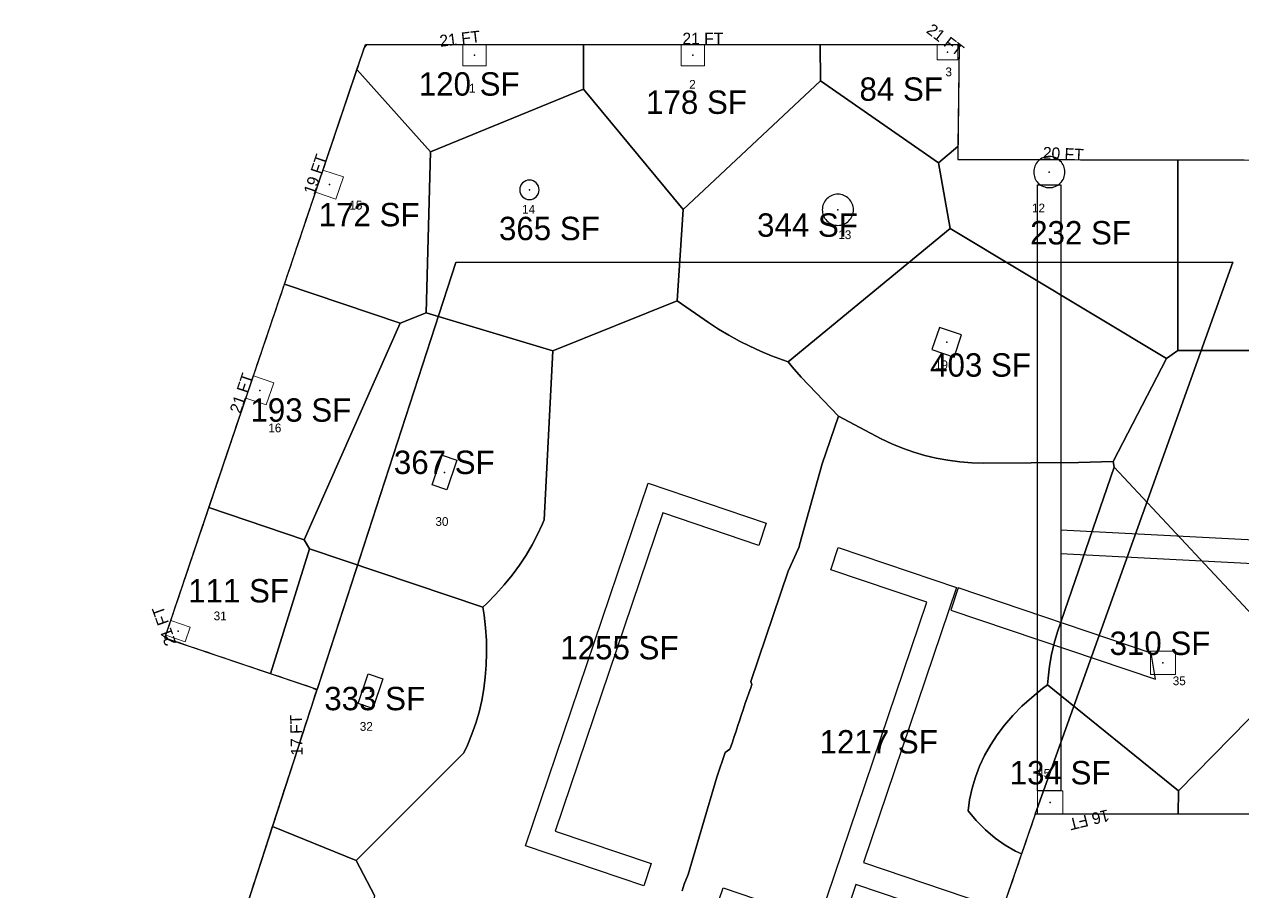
# Model space of a CAD drawing. Header units: metres. Extents: x 29 to 12657, y -13 to 49076.
# Drawn here: x 10678 to 11928, y 21848 to 22737 of the extents above; entities that cross this region are included whole.
import ezdxf
from ezdxf.enums import TextEntityAlignment as Align

# ---------------------------------------------------------------- set-up
doc = ezdxf.new("R2010")
doc.units = ezdxf.units.M
for name, color, linetype in [('BEAM', 2, 'Continuous'), ('FLOOR_7_AREA_LABELS', 3, 'Continuous'), ('FLOOR_7_BOUNDARY', 5, 'Continuous'), ('FLOOR_7_COLUMNS', 7, 'Continuous'), ('FLOOR_7_FASCADE_COLUMNS', 30, 'Continuous'), ('FLOOR_7_FASCADE_WALLS', 4, 'Continuous'), ('FLOOR_7_LARGE_TRIBUTARY', 6, 'Continuous'), ('FLOOR_7_TRIBUTARY_COL_0', 2, 'Continuous'), ('FLOOR_7_TRIBUTARY_COL_1', 2, 'Continuous'), ('FLOOR_7_TRIBUTARY_COL_10', 2, 'Continuous'), ('FLOOR_7_TRIBUTARY_COL_11', 2, 'Continuous'), ('FLOOR_7_TRIBUTARY_COL_18', 2, 'Continuous'), ('FLOOR_7_TRIBUTARY_COL_2', 2, 'Continuous'), ('FLOOR_7_TRIBUTARY_COL_21', 2, 'Continuous'), ('FLOOR_7_TRIBUTARY_COL_24', 2, 'Continuous'), ('FLOOR_7_TRIBUTARY_COL_25', 2, 'Continuous'), ('FLOOR_7_TRIBUTARY_COL_27', 2, 'Continuous'), ('FLOOR_7_TRIBUTARY_COL_28', 2, 'Continuous'), ('FLOOR_7_TRIBUTARY_COL_29', 2, 'Continuous'), ('FLOOR_7_TRIBUTARY_COL_3', 2, 'Continuous'), ('FLOOR_7_TRIBUTARY_COL_30', 2, 'Continuous'), ('FLOOR_7_TRIBUTARY_COL_31', 2, 'Continuous'), ('FLOOR_7_TRIBUTARY_COL_32', 2, 'Continuous'), ('FLOOR_7_TRIBUTARY_COL_8', 2, 'Continuous'), ('FLOOR_7_TRIBUTARY_COL_9', 2, 'Continuous'), ('FLOOR_7_WALL_TRIBUTARY_37', 1, 'Continuous'), ('FLOOR_7_WALL_TRIBUTARY_38', 1, 'Continuous'), ('SLAB-BALCONY', 3, 'Continuous'), ('SLAB-RESIDENTIAL', 6, 'Continuous'), ('WALL', 4, 'Continuous')]:
    doc.layers.add(name, color=color, linetype=linetype)
doc.layers.add('COL-IDEN', color=171, linetype='Continuous', lineweight=30)
doc.layers.add('COLS', color=52, linetype='Continuous', lineweight=20)

msp = doc.modelspace()

# ---------------------------------------------------------------- linework, layer by layer
at = {"layer": 'BEAM'}
for points in [[(11718.2, 22572.2), (11742.2, 22572.2), (11742.2, 21950.2), (11718.2, 21950.2)], [(11742.2, 22217.7), (11742.2, 22193.6), (12038.3, 22178.4), (12039.6, 22202.3), (11742.2, 22217.7)]]:
    msp.add_lwpolyline(points, close=True, dxfattribs=at)
msp.add_lwpolyline([(11629.1, 22135.7), (11839.1, 22064.7), (11834.7, 22091.6), (11636.8, 22158.5), (11629.1, 22135.7)], dxfattribs=at)
at = {"layer": 'COLS'}
for points in [[(11128.2, 22694.2), (11128.2, 22716.2), (11152.2, 22716.2), (11152.2, 22694.2)], [(11352.2, 22694.2), (11376.2, 22694.2), (11376.2, 22716.2), (11352.2, 22716.2)], [(11615.2, 22700.2), (11615.2, 22716.2), (11636.2, 22716.2), (11636.2, 22700.2)], [(10997.9, 22557.5), (11005.6, 22580.2), (10984.7, 22587.3), (10977.1, 22564.5)], [(10926.5, 22346.2), (10934.1, 22368.9), (10913.3, 22375.9), (10905.6, 22353.2)], [(10843.2, 22103.1), (10823.3, 22109.8), (10828.5, 22125), (10848.4, 22118.3)], [(11833.9, 22069.5), (11859.9, 22069.5), (11859.9, 22093.5), (11833.9, 22093.5)], [(11834.8, 22070.2), (11834.7, 22070.2), (11834.7, 22070.3)], [(11718.2, 21926.2), (11744.2, 21926.2), (11744.2, 21950.2), (11718.2, 21950.2)]]:
    msp.add_lwpolyline(points, close=True, dxfattribs=at)
at = {"layer": 'COLS', "lineweight": 30}
for points in [[(11746.2, 22585.2, 0.414214), (11730.2, 22601.2, 0.414214), (11714.2, 22585.2, 0.414214), (11730.2, 22569.2, 0.414214)], [(11206.6, 22567, 0.414214), (11196.6, 22577, 0.414214), (11186.6, 22567, 0.414214), (11196.6, 22557, 0.414214)], [(11529.2, 22546.5, 0.414214), (11513.2, 22562.5, 0.414214), (11497.2, 22546.5, 0.414214), (11513.2, 22530.5, 0.414214)]]:
    msp.add_lwpolyline(points, format="xyb", close=True, dxfattribs=at)
for points in [[(11632.5, 22395.3), (11640.2, 22418), (11617.5, 22425.7), (11609.8, 22403)], [(11111.9, 22259.1), (11096.7, 22264.2), (11106.9, 22294.6), (11122.1, 22289.4)], [(11036, 22034.8), (11020.8, 22039.9), (11031.1, 22070.2), (11046.3, 22065.1)]]:
    msp.add_lwpolyline(points, close=True, dxfattribs=at)
at = {"layer": 'FLOOR_7_BOUNDARY'}
msp.add_lwpolyline([(10678.2, 21128.9), (10978.6, 22054.2), (10822.4, 22107), (11028.3, 22716.2), (11637.7, 22716.2), (11636.2, 22598.2), (12634.3, 22596.3), (12634.3, 22052.2), (12520.2, 22052.2), (12519, 21926.2), (11715.8, 21926.2), (11440.2, 21125.1), (10678.2, 21128.9)], close=True, dxfattribs=at)
at = {"layer": 'FLOOR_7_COLUMNS'}
for p in [(11140.2, 22705.2), (11364.2, 22705.2), (11625.7, 22708.2), (11730.2, 22585.2), (10991.3, 22572.4), (11196.6, 22567), (11513.2, 22546.5), (11625, 22410.5), (10919.9, 22361), (11109.4, 22276.8), (10835.9, 22114), (11846.9, 22081.5), (11033.6, 22052.5), (11731.2, 21938.2)]:
    msp.add_point(p, dxfattribs=at)
at = {"layer": 'FLOOR_7_FASCADE_COLUMNS'}
for points in [[(11019.1, 22688.9), (11021, 22694.6), (11023, 22700.3), (11024.9, 22706), (11026.8, 22711.7), (11029.6, 22716.2), (11035.6, 22716.2), (11041.6, 22716.2), (11047.6, 22716.2), (11053.6, 22716.2), (11059.6, 22716.2), (11065.6, 22716.2), (11071.6, 22716.2), (11077.6, 22716.2), (11083.6, 22716.2), (11089.6, 22716.2), (11095.6, 22716.2), (11101.6, 22716.2), (11107.6, 22716.2), (11113.6, 22716.2), (11119.6, 22716.2), (11125.6, 22716.2), (11131.6, 22716.2), (11137.6, 22716.2), (11143.6, 22716.2), (11149.6, 22716.2), (11155.6, 22716.2), (11161.6, 22716.2), (11167.6, 22716.2), (11173.6, 22716.2), (11179.6, 22716.2), (11185.6, 22716.2), (11191.6, 22716.2), (11197.6, 22716.2), (11203.6, 22716.2), (11209.6, 22716.2), (11215.6, 22716.2), (11221.6, 22716.2), (11227.6, 22716.2), (11233.6, 22716.2), (11239.6, 22716.2), (11245.6, 22716.2), (11251.6, 22716.2)], [(11251.6, 22716.2), (11257.6, 22716.2), (11263.6, 22716.2), (11269.6, 22716.2), (11275.6, 22716.2), (11281.6, 22716.2), (11287.6, 22716.2), (11293.6, 22716.2), (11299.6, 22716.2), (11305.6, 22716.2), (11311.6, 22716.2), (11317.6, 22716.2), (11323.6, 22716.2), (11329.6, 22716.2), (11335.6, 22716.2), (11341.6, 22716.2), (11347.6, 22716.2), (11353.6, 22716.2), (11359.6, 22716.2), (11365.6, 22716.2), (11371.6, 22716.2), (11377.6, 22716.2), (11383.6, 22716.2), (11389.6, 22716.2), (11395.6, 22716.2), (11401.6, 22716.2), (11407.6, 22716.2), (11413.6, 22716.2), (11419.6, 22716.2), (11425.6, 22716.2), (11431.6, 22716.2), (11437.6, 22716.2), (11443.6, 22716.2), (11449.6, 22716.2), (11455.6, 22716.2), (11461.6, 22716.2), (11467.6, 22716.2), (11473.6, 22716.2), (11479.6, 22716.2), (11485.6, 22716.2), (11491.6, 22716.2), (11497.6, 22716.2)], [(11497.6, 22716.2), (11503.6, 22716.2), (11509.6, 22716.2), (11515.6, 22716.2), (11521.6, 22716.2), (11527.6, 22716.2), (11533.6, 22716.2), (11539.6, 22716.2), (11545.6, 22716.2), (11551.6, 22716.2), (11557.6, 22716.2), (11563.6, 22716.2), (11569.6, 22716.2), (11575.6, 22716.2), (11581.6, 22716.2), (11587.6, 22716.2), (11593.6, 22716.2), (11599.6, 22716.2), (11605.6, 22716.2), (11611.6, 22716.2), (11617.6, 22716.2), (11623.6, 22716.2), (11629.6, 22716.2), (11635.6, 22716.2), (11637.7, 22712.3), (11637.6, 22706.3), (11637.5, 22700.3), (11637.4, 22694.3), (11637.4, 22688.3), (11637.3, 22682.3), (11637.2, 22676.3), (11637.1, 22670.3), (11637.1, 22664.3), (11637, 22658.3), (11636.9, 22652.3), (11636.8, 22646.3), (11636.8, 22640.3), (11636.7, 22634.3), (11636.6, 22628.3), (11636.5, 22622.3), (11636.4, 22616.3), (11636.4, 22610.3)], [(10946.1, 22472.9), (10948, 22478.6), (10949.9, 22484.3), (10951.9, 22490), (10953.8, 22495.7), (10955.7, 22501.4), (10957.6, 22507), (10959.6, 22512.7), (10961.5, 22518.4), (10963.4, 22524.1), (10965.3, 22529.8), (10967.2, 22535.5), (10969.2, 22541.2), (10971.1, 22546.8), (10973, 22552.5), (10974.9, 22558.2), (10976.8, 22563.9), (10978.8, 22569.6), (10980.7, 22575.3), (10982.6, 22580.9), (10984.5, 22586.6), (10986.5, 22592.3), (10988.4, 22598), (10990.3, 22603.7), (10992.2, 22609.4), (10994.1, 22615), (10996.1, 22620.7), (10998, 22626.4), (10999.9, 22632.1), (11001.8, 22637.8), (11003.8, 22643.5), (11005.7, 22649.1), (11007.6, 22654.8), (11009.5, 22660.5), (11011.4, 22666.2), (11013.4, 22671.9), (11015.3, 22677.6), (11017.2, 22683.3), (11019.1, 22688.9)], [(11636.4, 22610.3), (11636.3, 22604.3), (11636.2, 22598.3), (11642.1, 22598.2), (11648.1, 22598.2), (11654.1, 22598.1), (11660.1, 22598.1), (11666.1, 22598.1), (11672.1, 22598.1), (11678.1, 22598.1), (11684.1, 22598.1), (11690.1, 22598.1), (11696.1, 22598.1), (11702.1, 22598.1), (11708.1, 22598), (11714.1, 22598), (11720.1, 22598), (11726.1, 22598), (11732.1, 22598), (11738.1, 22598), (11744.1, 22598), (11750.1, 22598), (11756.1, 22598), (11762.1, 22597.9), (11768.1, 22597.9), (11774.1, 22597.9), (11780.1, 22597.9), (11786.1, 22597.9), (11792.1, 22597.9), (11798.1, 22597.9), (11804.1, 22597.9), (11810.1, 22597.9), (11816.1, 22597.8), (11822.1, 22597.8), (11828.1, 22597.8), (11834.1, 22597.8), (11840.1, 22597.8), (11846.1, 22597.8), (11852.1, 22597.8), (11858.1, 22597.8), (11864.1, 22597.8)], [(11864.1, 22597.8), (11870.1, 22597.7), (11876.1, 22597.7), (11882.1, 22597.7), (11888.1, 22597.7), (11894.1, 22597.7), (11900.1, 22597.7), (11906.1, 22597.7), (11912.1, 22597.7), (11918.1, 22597.7), (11924.1, 22597.6), (11930.1, 22597.6)], [(10867.3, 22239.9), (10869.2, 22245.6), (10871.2, 22251.3), (10873.1, 22257), (10875, 22262.6), (10876.9, 22268.3), (10878.9, 22274), (10880.8, 22279.7), (10882.7, 22285.4), (10884.6, 22291.1), (10886.5, 22296.7), (10888.5, 22302.4), (10890.4, 22308.1), (10892.3, 22313.8), (10894.2, 22319.5), (10896.1, 22325.2), (10898.1, 22330.8), (10900, 22336.5), (10901.9, 22342.2), (10903.8, 22347.9), (10905.8, 22353.6), (10907.7, 22359.3), (10909.6, 22364.9), (10911.5, 22370.6), (10913.4, 22376.3), (10915.4, 22382), (10917.3, 22387.7), (10919.2, 22393.4), (10921.1, 22399.1), (10923, 22404.7), (10925, 22410.4), (10926.9, 22416.1), (10928.8, 22421.8), (10930.7, 22427.5), (10932.7, 22433.2), (10934.6, 22438.8), (10936.5, 22444.5), (10938.4, 22450.2), (10940.3, 22455.9), (10942.3, 22461.6), (10944.2, 22467.3), (10946.1, 22472.9)], [(10928.2, 22071.2), (10922.5, 22073.1), (10916.8, 22075.1), (10911.1, 22077), (10905.5, 22078.9), (10899.8, 22080.8), (10894.1, 22082.7), (10888.4, 22084.7), (10882.7, 22086.6), (10877, 22088.5), (10871.4, 22090.4), (10865.7, 22092.4), (10860, 22094.3), (10854.3, 22096.2), (10848.6, 22098.1), (10842.9, 22100), (10837.3, 22102), (10831.6, 22103.9), (10825.9, 22105.8), (10823.1, 22109.2), (10825, 22114.9), (10827, 22120.5), (10828.9, 22126.2), (10830.8, 22131.9), (10832.7, 22137.6), (10834.7, 22143.3), (10836.6, 22149), (10838.5, 22154.6), (10840.4, 22160.3), (10842.3, 22166), (10844.3, 22171.7), (10846.2, 22177.4), (10848.1, 22183.1), (10850, 22188.7), (10851.9, 22194.4), (10853.9, 22200.1), (10855.8, 22205.8), (10857.7, 22211.5), (10859.6, 22217.2), (10861.6, 22222.8), (10863.5, 22228.5), (10865.4, 22234.2), (10867.3, 22239.9)], [(10932, 21910.8), (10933.9, 21916.5), (10935.7, 21922.2), (10937.6, 21927.9), (10939.4, 21933.6), (10941.3, 21939.3), (10943.2, 21945), (10945, 21950.7), (10946.9, 21956.4), (10948.7, 21962.1), (10950.6, 21967.8), (10952.4, 21973.5), (10954.3, 21979.2), (10956.1, 21984.9), (10958, 21990.6), (10959.8, 21996.4), (10961.7, 22002.1), (10963.5, 22007.8), (10965.4, 22013.5), (10967.2, 22019.2), (10969.1, 22024.9), (10970.9, 22030.6), (10972.8, 22036.3), (10974.7, 22042), (10976.5, 22047.7), (10978.4, 22053.4), (10973.7, 22055.8), (10968, 22057.8), (10962.3, 22059.7), (10956.6, 22061.6), (10950.9, 22063.5), (10945.2, 22065.4), (10939.6, 22067.4), (10933.9, 22069.3), (10928.2, 22071.2)], [(11865.6, 21926.2), (11859.6, 21926.2), (11853.6, 21926.2), (11847.6, 21926.2), (11841.6, 21926.2), (11835.6, 21926.2), (11829.6, 21926.2), (11823.6, 21926.2), (11817.6, 21926.2), (11811.6, 21926.2), (11805.6, 21926.2), (11799.6, 21926.2), (11793.6, 21926.2), (11787.6, 21926.2), (11781.6, 21926.2), (11775.6, 21926.2), (11769.6, 21926.2), (11763.6, 21926.2), (11757.6, 21926.2), (11751.6, 21926.2), (11745.6, 21926.2), (11739.6, 21926.2), (11733.6, 21926.2), (11727.6, 21926.2), (11721.6, 21926.2), (11715.7, 21926), (11713.8, 21920.4), (11711.8, 21914.7), (11709.9, 21909), (11707.9, 21903.3), (11706, 21897.7), (11704, 21892), (11702.1, 21886.3)], [(11931.6, 21926.2), (11925.6, 21926.2), (11919.6, 21926.2), (11913.6, 21926.2), (11907.6, 21926.2), (11901.6, 21926.2), (11895.6, 21926.2), (11889.6, 21926.2), (11883.6, 21926.2), (11877.6, 21926.2), (11871.6, 21926.2), (11865.6, 21926.2)], [(10909.8, 21842.3), (10911.7, 21848), (10913.5, 21853.7), (10915.4, 21859.4), (10917.2, 21865.1), (10919.1, 21870.8), (10920.9, 21876.5), (10922.8, 21882.2), (10924.6, 21887.9), (10926.5, 21893.6), (10928.3, 21899.3), (10930.2, 21905), (10932, 21910.8)]]:
    msp.add_lwpolyline(points, dxfattribs=at)
at = {"layer": 'FLOOR_7_FASCADE_WALLS'}
msp.add_lwpolyline([(11702.1, 21886.3), (11700.1, 21880.6), (11698.2, 21875), (11696.2, 21869.3), (11694.3, 21863.6), (11692.3, 21857.9), (11690.4, 21852.3), (11688.4, 21846.6)], dxfattribs=at)
at = {"layer": 'FLOOR_7_LARGE_TRIBUTARY'}
for points in [[(11252.2, 22670.3), (11094.9, 22606.1), (11019.6, 22690.5), (11028.3, 22716.2), (11252.2, 22716.2), (11252.2, 22670.3)], [(11495.3, 22678.9), (11354.3, 22546.6), (11252.2, 22670.3), (11252.2, 22716.2), (11494.9, 22716.2), (11495.3, 22678.9)], [(11616.6, 22594.5), (11495.3, 22678.9), (11494.9, 22716.2), (11637.7, 22716.2), (11636.4, 22611.4), (11616.6, 22594.5)], [(11094.9, 22606.1), (11090.6, 22440.7), (11064, 22430.1), (10945.2, 22470.2), (11019.6, 22690.5), (11094.9, 22606.1)], [(11380.4, 22430.7), (11348.2, 22453.1), (11354.3, 22546.6), (11495.3, 22678.9), (11616.6, 22594.5), (11628.6, 22527.4), (11462.1, 22390.5), (11456.2, 22392.5), (11445, 22396.7), (11433.8, 22401.3), (11422.9, 22406.4), (11412.1, 22411.8), (11401.4, 22417.7), (11390.8, 22424), (11380.4, 22430.7)], [(11094.9, 22606.1), (11252.2, 22670.3), (11354.3, 22546.6), (11348.2, 22453.1), (11220.7, 22401.6), (11090.6, 22440.7), (11094.9, 22606.1)], [(11616.6, 22594.5), (11636.4, 22611.4), (11636.2, 22598.2), (11862.2, 22597.8), (11862.2, 22402.2), (11850.4, 22393.8), (11628.6, 22527.4), (11616.6, 22594.5)], [(12127.2, 22402.9), (12125.6, 22401.9), (11862.2, 22402.2), (11862.2, 22597.8), (12127.2, 22597.3), (12127.2, 22402.9)], [(11462.1, 22390.5), (11628.6, 22527.4), (11850.4, 22393.8), (11795.7, 22288.3), (11760.3, 22287.1), (11663.1, 22286.3), (11650.6, 22286.8), (11638.3, 22287.8), (11626.1, 22289.4), (11614.2, 22291.6), (11602.5, 22294.4), (11591, 22297.8), (11579.6, 22301.7), (11568.5, 22306.3), (11557.6, 22311.4), (11513.7, 22334.6), (11475.6, 22374.8), (11466.4, 22385.2), (11462.1, 22390.5)], [(11064, 22430.1), (10965.3, 22207.8), (10867.7, 22241), (10945.2, 22470.2), (11064, 22430.1)], [(10965.3, 22207.8), (11064, 22430.1), (11090.6, 22440.7), (11220.7, 22401.6), (11211.6, 22228.4), (11210, 22224.3), (11205, 22213.4), (11199.4, 22202.6), (11193.1, 22192.1), (11186.3, 22181.7), (11178.8, 22171.6), (11170.8, 22161.6), (11162.1, 22151.9), (11152.9, 22142.3), (11148.8, 22138.5), (10970.7, 22198.7), (10965.3, 22207.8)], [(11795.7, 22288.3), (11850.4, 22393.8), (11862.2, 22402.2), (12125.6, 22401.9), (12113.3, 22078), (11988.1, 22077.8), (11796.7, 22282.2), (11795.7, 22288.3)], [(11862.8, 21950.3), (11728.4, 22058.8), (11728.9, 22065.8), (11730.4, 22078), (11732.5, 22090), (11735.2, 22101.7), (11738.5, 22113.3), (11796.7, 22282.2), (11988.1, 22077.8), (11862.8, 21950.3)], [(10965.3, 22207.8), (10970.7, 22198.7), (10930.7, 22070.4), (10822.4, 22107), (10867.7, 22241), (10965.3, 22207.8)], [(10970.7, 22198.7), (11148.8, 22138.5), (11150.1, 22130.6), (11151.5, 22117.5), (11152.4, 22104.5), (11152.6, 22091.7), (11152.3, 22079.2), (11151.3, 22066.8), (11149.8, 22054.7), (11147.6, 22042.8), (11144.9, 22031), (11141.5, 22019.5), (11137.5, 22008.2), (11132.9, 21997.1), (11129.2, 21989.3), (11018.7, 21878.6), (10932.9, 21913.5), (10978.6, 22054.2), (10930.7, 22070.4), (10970.7, 22198.7)], [(11988.1, 22077.8), (12113.3, 22078), (12126.2, 22066.2), (12126.2, 21926.2), (11862.6, 21926.2), (11862.8, 21950.3), (11988.1, 22077.8)], [(11648.4, 21941), (11651, 21952.8), (11654.4, 21964.3), (11658.7, 21975.6), (11663.8, 21986.5), (11669.8, 21997.1), (11676.6, 22007.5), (11684.2, 22017.6), (11692.7, 22027.4), (11702, 22036.9), (11712.2, 22046.1), (11723.2, 22055.1), (11728.4, 22058.8), (11862.8, 21950.3), (11862.6, 21926.2), (11715.8, 21926.2), (11701.8, 21885.5), (11695.4, 21888.3), (11684.8, 21894.5), (11674.6, 21901.7), (11664.8, 21910.1), (11655.3, 21919.6), (11646.8, 21929.8), (11648.4, 21941)], [(11018.7, 21878.6), (11037.6, 21842.7), (11021.3, 21741.6), (11019.7, 21732.7), (11016.8, 21721), (11013.3, 21709.5), (11009.3, 21698.2), (11008.1, 21695.6), (11004.9, 21694.1), (10990.4, 21688.7), (10976.3, 21684.4), (10962.5, 21681.1), (10949.1, 21679), (10936.1, 21677.9), (10923.4, 21677.9), (10911.1, 21679.1), (10899.2, 21681.3), (10887.7, 21684.6), (10861.9, 21694.7), (10932.9, 21913.5), (11018.7, 21878.6)]]:
    msp.add_lwpolyline(points, close=True, dxfattribs=at)
for points in [[(11037.6, 21842.7), (11018.7, 21878.6), (11129.2, 21989.3), (11132.9, 21997.1), (11137.5, 22008.2), (11141.5, 22019.5), (11144.9, 22031), (11147.6, 22042.8), (11149.8, 22054.7), (11151.3, 22066.8), (11152.3, 22079.2), (11152.6, 22091.7), (11152.4, 22104.5), (11151.5, 22117.5), (11150.1, 22130.6), (11148.8, 22138.5), (11152.9, 22142.3), (11162.1, 22151.9), (11170.8, 22161.6), (11178.8, 22171.6), (11186.3, 22181.7), (11193.1, 22192.1), (11199.4, 22202.6), (11205, 22213.4), (11210, 22224.3), (11211.6, 22228.4), (11220.7, 22401.6), (11348.2, 22453.1), (11380.4, 22430.7), (11390.8, 22424), (11401.4, 22417.7), (11412.1, 22411.8), (11422.9, 22406.4), (11433.8, 22401.3), (11445, 22396.7), (11456.2, 22392.5), (11462.1, 22390.5), (11466.4, 22385.2), (11475.6, 22374.8), (11513.7, 22334.6), (11497.1, 22285.6), (11473.8, 22202.7), (11473.5, 22200.7), (11462, 22175.6), (11423.8, 22062.4), (11424.8, 22059.3), (11423.8, 22056), (11422.1, 22051.3), (11419.9, 22044.6), (11418.2, 22040), (11416.1, 22033.3), (11414.4, 22028.6), (11412.3, 22021.9), (11410.6, 22017.2), (11408.4, 22010.5), (11406.7, 22005.9), (11404.6, 21999.2), (11402.9, 21994.5), (11402.4, 21992.9), (11397.5, 21989.5), (11389, 21964.3), (11359.7, 21864.2), (11355.3, 21854.3), (11353.5, 21847.5)], [(11353.5, 21847.5), (11355.3, 21854.3), (11359.7, 21864.2), (11389, 21964.3), (11397.5, 21989.5), (11402.4, 21992.9), (11402.9, 21994.5), (11404.6, 21999.2), (11406.7, 22005.9), (11408.4, 22010.5), (11410.6, 22017.2), (11412.3, 22021.9), (11414.4, 22028.6), (11416.1, 22033.3), (11418.2, 22040), (11419.9, 22044.6), (11422.1, 22051.3), (11423.8, 22056), (11424.8, 22059.3), (11423.8, 22062.4), (11462, 22175.6), (11473.5, 22200.7), (11473.8, 22202.7), (11497.1, 22285.6), (11513.7, 22334.6), (11557.6, 22311.4), (11568.5, 22306.3), (11579.6, 22301.7), (11591, 22297.8), (11602.5, 22294.4), (11614.2, 22291.6), (11626.1, 22289.4), (11638.3, 22287.8), (11650.6, 22286.8), (11663.1, 22286.3), (11760.3, 22287.1), (11795.7, 22288.3), (11796.7, 22282.2), (11738.5, 22113.3), (11735.2, 22101.7), (11732.5, 22090), (11730.4, 22078), (11728.9, 22065.8), (11728.4, 22058.8), (11723.2, 22055.1), (11712.2, 22046.1), (11702, 22036.9), (11692.7, 22027.4), (11684.2, 22017.6), (11676.6, 22007.5), (11669.8, 21997.1), (11663.8, 21986.5), (11658.7, 21975.6), (11654.4, 21964.3), (11651, 21952.8), (11648.4, 21941), (11646.8, 21929.8), (11655.3, 21919.6), (11664.8, 21910.1), (11674.6, 21901.7), (11684.8, 21894.5), (11695.4, 21888.3), (11701.8, 21885.5), (11680.6, 21823.9)]]:
    msp.add_lwpolyline(points, dxfattribs=at)
at = {"layer": 'FLOOR_7_TRIBUTARY_COL_0'}
msp.add_lwpolyline([(10965.3, 22207.8), (10970.7, 22198.7), (10930.7, 22070.4), (10822.4, 22107), (10867.7, 22241), (10965.3, 22207.8)], close=True, dxfattribs=at)
at = {"layer": 'FLOOR_7_TRIBUTARY_COL_1'}
msp.add_lwpolyline([(11064, 22430.1), (10965.3, 22207.8), (10867.7, 22241), (10945.2, 22470.2), (11064, 22430.1)], close=True, dxfattribs=at)
at = {"layer": 'FLOOR_7_TRIBUTARY_COL_10'}
msp.add_lwpolyline([(11795.7, 22288.3), (11850.4, 22393.8), (11862.2, 22402.2), (12125.6, 22401.9), (12113.3, 22078), (11988.1, 22077.8), (11796.7, 22282.2), (11795.7, 22288.3)], close=True, dxfattribs=at)
at = {"layer": 'FLOOR_7_TRIBUTARY_COL_11'}
msp.add_lwpolyline([(11988.1, 22077.8), (12113.3, 22078), (12126.2, 22066.2), (12126.2, 21926.2), (11862.6, 21926.2), (11862.8, 21950.3), (11988.1, 22077.8)], close=True, dxfattribs=at)
at = {"layer": 'FLOOR_7_TRIBUTARY_COL_18'}
msp.add_lwpolyline([(10970.7, 22198.7), (11148.8, 22138.5), (11150.1, 22130.6), (11151.5, 22117.5), (11152.4, 22104.5), (11152.6, 22091.7), (11152.3, 22079.2), (11151.3, 22066.8), (11149.8, 22054.7), (11147.6, 22042.8), (11144.9, 22031), (11141.5, 22019.5), (11137.5, 22008.2), (11132.9, 21997.1), (11129.2, 21989.3), (11018.7, 21878.6), (10932.9, 21913.5), (10978.6, 22054.2), (10930.7, 22070.4), (10970.7, 22198.7)], close=True, dxfattribs=at)
at = {"layer": 'FLOOR_7_TRIBUTARY_COL_2'}
msp.add_lwpolyline([(11094.9, 22606.1), (11090.6, 22440.7), (11064, 22430.1), (10945.2, 22470.2), (11019.6, 22690.5), (11094.9, 22606.1)], close=True, dxfattribs=at)
at = {"layer": 'FLOOR_7_TRIBUTARY_COL_21'}
msp.add_lwpolyline([(11462.1, 22390.5), (11628.6, 22527.4), (11850.4, 22393.8), (11795.7, 22288.3), (11760.3, 22287.1), (11663.1, 22286.3), (11650.6, 22286.8), (11638.3, 22287.8), (11626.1, 22289.4), (11614.2, 22291.6), (11602.5, 22294.4), (11591, 22297.8), (11579.6, 22301.7), (11568.5, 22306.3), (11557.6, 22311.4), (11513.7, 22334.6), (11475.6, 22374.8), (11466.4, 22385.2), (11462.1, 22390.5)], close=True, dxfattribs=at)
at = {"layer": 'FLOOR_7_TRIBUTARY_COL_24'}
msp.add_lwpolyline([(11018.7, 21878.6), (11037.6, 21842.7), (11021.3, 21741.6), (11019.7, 21732.7), (11016.8, 21721), (11013.3, 21709.5), (11009.3, 21698.2), (11008.1, 21695.6), (11004.9, 21694.1), (10990.4, 21688.7), (10976.3, 21684.4), (10962.5, 21681.1), (10949.1, 21679), (10936.1, 21677.9), (10923.4, 21677.9), (10911.1, 21679.1), (10899.2, 21681.3), (10887.7, 21684.6), (10861.9, 21694.7), (10932.9, 21913.5), (11018.7, 21878.6)], close=True, dxfattribs=at)
at = {"layer": 'FLOOR_7_TRIBUTARY_COL_25'}
msp.add_lwpolyline([(10965.3, 22207.8), (11064, 22430.1), (11090.6, 22440.7), (11220.7, 22401.6), (11211.6, 22228.4), (11210, 22224.3), (11205, 22213.4), (11199.4, 22202.6), (11193.1, 22192.1), (11186.3, 22181.7), (11178.8, 22171.6), (11170.8, 22161.6), (11162.1, 22151.9), (11152.9, 22142.3), (11148.8, 22138.5), (10970.7, 22198.7), (10965.3, 22207.8)], close=True, dxfattribs=at)
at = {"layer": 'FLOOR_7_TRIBUTARY_COL_27'}
msp.add_lwpolyline([(11094.9, 22606.1), (11252.2, 22670.3), (11354.3, 22546.6), (11348.2, 22453.1), (11220.7, 22401.6), (11090.6, 22440.7), (11094.9, 22606.1)], close=True, dxfattribs=at)
at = {"layer": 'FLOOR_7_TRIBUTARY_COL_28'}
msp.add_lwpolyline([(12127.2, 22402.9), (12125.6, 22401.9), (11862.2, 22402.2), (11862.2, 22597.8), (12127.2, 22597.3), (12127.2, 22402.9)], close=True, dxfattribs=at)
at = {"layer": 'FLOOR_7_TRIBUTARY_COL_29'}
msp.add_lwpolyline([(11616.6, 22594.5), (11636.4, 22611.4), (11636.2, 22598.2), (11862.2, 22597.8), (11862.2, 22402.2), (11850.4, 22393.8), (11628.6, 22527.4), (11616.6, 22594.5)], close=True, dxfattribs=at)
at = {"layer": 'FLOOR_7_TRIBUTARY_COL_3'}
msp.add_lwpolyline([(11252.2, 22670.3), (11094.9, 22606.1), (11019.6, 22690.5), (11028.3, 22716.2), (11252.2, 22716.2), (11252.2, 22670.3)], close=True, dxfattribs=at)
at = {"layer": 'FLOOR_7_TRIBUTARY_COL_30'}
msp.add_lwpolyline([(11380.4, 22430.7), (11348.2, 22453.1), (11354.3, 22546.6), (11495.3, 22678.9), (11616.6, 22594.5), (11628.6, 22527.4), (11462.1, 22390.5), (11456.2, 22392.5), (11445, 22396.7), (11433.8, 22401.3), (11422.9, 22406.4), (11412.1, 22411.8), (11401.4, 22417.7), (11390.8, 22424), (11380.4, 22430.7)], close=True, dxfattribs=at)
at = {"layer": 'FLOOR_7_TRIBUTARY_COL_31'}
msp.add_lwpolyline([(11648.4, 21941), (11651, 21952.8), (11654.4, 21964.3), (11658.7, 21975.6), (11663.8, 21986.5), (11669.8, 21997.1), (11676.6, 22007.5), (11684.2, 22017.6), (11692.7, 22027.4), (11702, 22036.9), (11712.2, 22046.1), (11723.2, 22055.1), (11728.4, 22058.8), (11862.8, 21950.3), (11862.6, 21926.2), (11715.8, 21926.2), (11701.8, 21885.5), (11695.4, 21888.3), (11684.8, 21894.5), (11674.6, 21901.7), (11664.8, 21910.1), (11655.3, 21919.6), (11646.8, 21929.8), (11648.4, 21941)], close=True, dxfattribs=at)
at = {"layer": 'FLOOR_7_TRIBUTARY_COL_32'}
msp.add_lwpolyline([(11862.8, 21950.3), (11728.4, 22058.8), (11728.9, 22065.8), (11730.4, 22078), (11732.5, 22090), (11735.2, 22101.7), (11738.5, 22113.3), (11796.7, 22282.2), (11988.1, 22077.8), (11862.8, 21950.3)], close=True, dxfattribs=at)
at = {"layer": 'FLOOR_7_TRIBUTARY_COL_8'}
msp.add_lwpolyline([(11495.3, 22678.9), (11354.3, 22546.6), (11252.2, 22670.3), (11252.2, 22716.2), (11494.9, 22716.2), (11495.3, 22678.9)], close=True, dxfattribs=at)
at = {"layer": 'FLOOR_7_TRIBUTARY_COL_9'}
msp.add_lwpolyline([(11616.6, 22594.5), (11495.3, 22678.9), (11494.9, 22716.2), (11637.7, 22716.2), (11636.4, 22611.4), (11616.6, 22594.5)], close=True, dxfattribs=at)
at = {"layer": 'FLOOR_7_WALL_TRIBUTARY_37'}
msp.add_lwpolyline([(11353.5, 21847.5), (11355.3, 21854.3), (11359.7, 21864.2), (11389, 21964.3), (11397.5, 21989.5), (11402.4, 21992.9), (11402.9, 21994.5), (11404.6, 21999.2), (11406.7, 22005.9), (11408.4, 22010.5), (11410.6, 22017.2), (11412.3, 22021.9), (11414.4, 22028.6), (11416.1, 22033.3), (11418.2, 22040), (11419.9, 22044.6), (11422.1, 22051.3), (11423.8, 22056), (11424.8, 22059.3), (11423.8, 22062.4), (11462, 22175.6), (11473.5, 22200.7), (11473.8, 22202.7), (11497.1, 22285.6), (11513.7, 22334.6), (11557.6, 22311.4), (11568.5, 22306.3), (11579.6, 22301.7), (11591, 22297.8), (11602.5, 22294.4), (11614.2, 22291.6), (11626.1, 22289.4), (11638.3, 22287.8), (11650.6, 22286.8), (11663.1, 22286.3), (11760.3, 22287.1), (11795.7, 22288.3), (11796.7, 22282.2), (11738.5, 22113.3), (11735.2, 22101.7), (11732.5, 22090), (11730.4, 22078), (11728.9, 22065.8), (11728.4, 22058.8), (11723.2, 22055.1), (11712.2, 22046.1), (11702, 22036.9), (11692.7, 22027.4), (11684.2, 22017.6), (11676.6, 22007.5), (11669.8, 21997.1), (11663.8, 21986.5), (11658.7, 21975.6), (11654.4, 21964.3), (11651, 21952.8), (11648.4, 21941), (11646.8, 21929.8), (11655.3, 21919.6), (11664.8, 21910.1), (11674.6, 21901.7), (11684.8, 21894.5), (11695.4, 21888.3), (11701.8, 21885.5), (11680.6, 21823.9)], dxfattribs=at)
at = {"layer": 'FLOOR_7_WALL_TRIBUTARY_38'}
msp.add_lwpolyline([(11037.6, 21842.7), (11018.7, 21878.6), (11129.2, 21989.3), (11132.9, 21997.1), (11137.5, 22008.2), (11141.5, 22019.5), (11144.9, 22031), (11147.6, 22042.8), (11149.8, 22054.7), (11151.3, 22066.8), (11152.3, 22079.2), (11152.6, 22091.7), (11152.4, 22104.5), (11151.5, 22117.5), (11150.1, 22130.6), (11148.8, 22138.5), (11152.9, 22142.3), (11162.1, 22151.9), (11170.8, 22161.6), (11178.8, 22171.6), (11186.3, 22181.7), (11193.1, 22192.1), (11199.4, 22202.6), (11205, 22213.4), (11210, 22224.3), (11211.6, 22228.4), (11220.7, 22401.6), (11348.2, 22453.1), (11380.4, 22430.7), (11390.8, 22424), (11401.4, 22417.7), (11412.1, 22411.8), (11422.9, 22406.4), (11433.8, 22401.3), (11445, 22396.7), (11456.2, 22392.5), (11462.1, 22390.5), (11466.4, 22385.2), (11475.6, 22374.8), (11513.7, 22334.6), (11497.1, 22285.6), (11473.8, 22202.7), (11473.5, 22200.7), (11462, 22175.6), (11423.8, 22062.4), (11424.8, 22059.3), (11423.8, 22056), (11422.1, 22051.3), (11419.9, 22044.6), (11418.2, 22040), (11416.1, 22033.3), (11414.4, 22028.6), (11412.3, 22021.9), (11410.6, 22017.2), (11408.4, 22010.5), (11406.7, 22005.9), (11404.6, 21999.2), (11402.9, 21994.5), (11402.4, 21992.9), (11397.5, 21989.5), (11389, 21964.3), (11359.7, 21864.2), (11355.3, 21854.3), (11353.5, 21847.5)], dxfattribs=at)
at = {"layer": 'SLAB-BALCONY'}
msp.add_lwpolyline([(10978.6, 22054.2), (10822.4, 22107), (11028.3, 22716.2), (11637.7, 22716.2), (11636.2, 22598.2), (12634.3, 22596.3), (12634.3, 22052.2), (12520.2, 22052.2), (12519, 21926.2), (11715.8, 21926.2), (11918.7, 22492.7), (11120.9, 22492.4)], close=True, dxfattribs=at)
at = {"layer": 'SLAB-RESIDENTIAL'}
msp.add_lwpolyline([(11918.7, 22492.7), (11715.8, 21926.2), (11440.2, 21125.1), (10678.2, 21128.9), (11120.9, 22492.4)], close=True, dxfattribs=at)
at = {"layer": 'WALL'}
for points in [[(11318.4, 22265.8), (11439.6, 22224.8), (11431.9, 22202.1), (11333.4, 22235.4), (11223, 21908.8), (11321.5, 21875.5), (11313.9, 21852.8), (11192.6, 21893.8)], [(11513.5, 22199.9), (11634.8, 22158.9), (11539.4, 21876.6), (11686, 21827.1), (11678.3, 21804.3), (11531.7, 21853.9), (11509, 21786.8), (11387.7, 21827.8), (11395.4, 21850.5), (11494, 21817.2), (11604.4, 22143.8), (11505.8, 22177.1)]]:
    msp.add_lwpolyline(points, close=True, dxfattribs=at)

# ---------------------------------------------------------------- texts
at = {"layer": 'COL-IDEN', "char_height": 9, "attachment_point": 1}
for s, insert, width in [('3', (11623.6, 22692.5), 8.484), ('2', (11360.6, 22679.7), 8.484), ('1', (11134.5, 22675.8), 8.484), ('15', (11011.8, 22555.7), 16.968), ('12', (11712.4, 22552.8), 16.968), ('14', (11189.1, 22551.5), 16.968), ('13', (11513.6, 22525.4), 16.968), ('19', (11612.8, 22391.9), 16.968), ('16', (10928.6, 22327.1), 16.968), ('30', (11100.1, 22231.1), 16.968), ('31', (10872.5, 22134.2), 16.968), ('35', (11856.9, 22067.6), 16.968), ('32', (11022.5, 22020.8), 16.968), ('45', (11717.7, 21972.6), 16.968)]:
    msp.add_mtext(s, dxfattribs=dict(at, insert=insert, width=width))
at = {"layer": 'FLOOR_7_AREA_LABELS'}
for s, p in [('120 SF', (11134.8, 22675.6)), ('84 SF', (11578.2, 22670.3)), ('178 SF', (11368.1, 22656.9)), ('172 SF', (11032.1, 22541.5)), ('344 SF', (11482, 22530.8)), ('365 SF', (11217.1, 22527.3)), ('232 SF', (11762.3, 22522.9)), ('403 SF', (11659.6, 22387.2)), ('193 SF', (10962, 22341)), ('367 SF', (11109.2, 22287.3)), ('111 SF', (10898.1, 22155.5)), ('1255 SF', (11289, 22097.1)), ('310 SF', (11843.8, 22101.6)), ('333 SF', (11037.8, 22044.9)), ('1217 SF', (11555.1, 22000.5)), ('134 SF', (11741.3, 21968.8))]:
    msp.add_text(s, height=24, dxfattribs=at).set_placement(p, align=Align.MIDDLE_CENTER)
at = {"layer": 'FLOOR_7_FASCADE_COLUMNS'}
for s, rotation, p in [('21 FT', 6.6851, (11125.2, 22722.1)), ('21 FT', -37.3273, (11623.4, 22721)), ('19 FT', 71.3214, (10976.9, 22582.9)), ('20 FT', -3.1633, (11744.5, 22604)), ('21 FT', 71.3214, (10901, 22358.3)), ('21 FT', 109.8431, (10821.6, 22119.3)), ('17 FT', 91.3699, (10957.4, 22007.3)), ('16 FT', -166.3006, (11771.1, 21920.4))]:
    msp.add_text(s, height=12, rotation=rotation, dxfattribs=at).set_placement(p, align=Align.MIDDLE_CENTER)
msp.add_text('21 FT', height=12, dxfattribs=at).set_placement((11374.6, 22722.2), align=Align.MIDDLE_CENTER)

doc.saveas('drawing.dxf')
